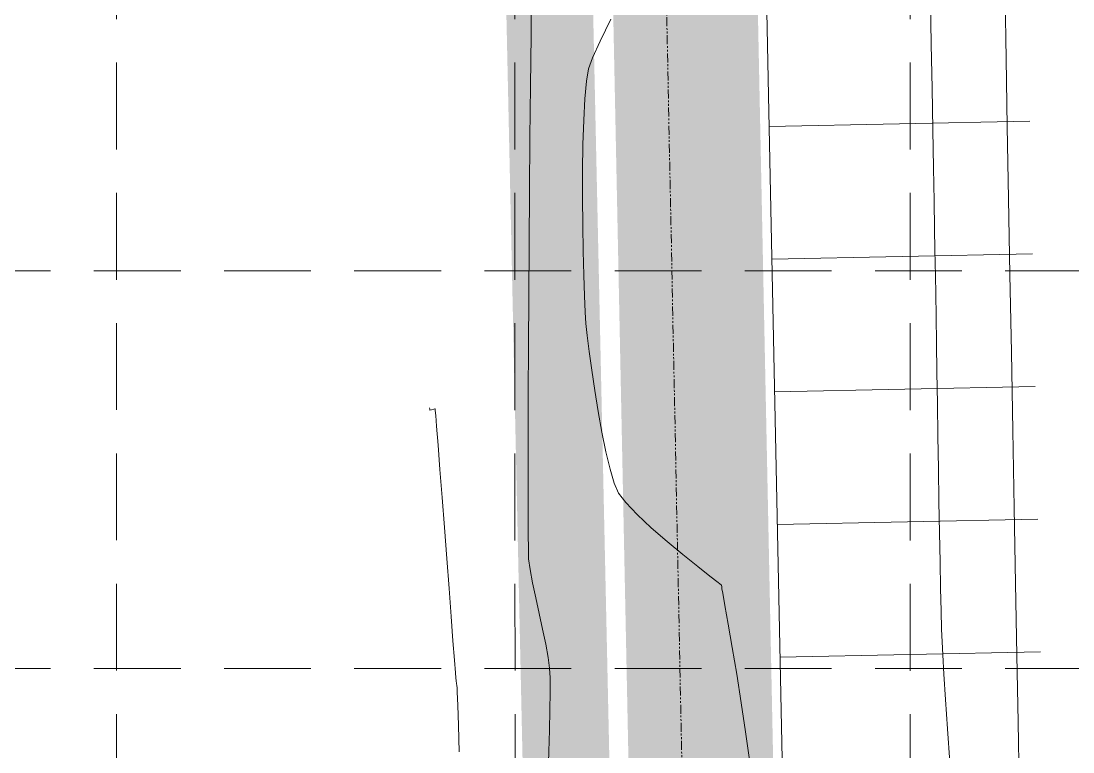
# Model space of a CAD drawing. Extents: x 2140663 to 2528301, y 336313 to 7007653.
# Drawn here: x 2527304.9 to 2527377.6, y 7006575.4 to 7006625.9 of the extents above; entities that cross this region are included whole.
import ezdxf

# ---------------------------------------------------------------- set-up
doc = ezdxf.new("R2010")
doc.units = 0
doc.header["$MEASUREMENT"] = 0
doc.linetypes.add('HIDDEN', pattern=[0.375, 0.25, -0.125])
doc.linetypes.add('PHANTOM2', pattern=[1.25, 0.625, -0.125, 0.125, -0.125, 0.125, -0.125])
for name, color, linetype in [('1 EXISTING CONTOURS', 43, 'Continuous'), ('1 SILT FENCE', 200, 'Continuous'), ('GRID', 254, 'HIDDEN'), ('LIMITS OF DISTURBANCE', 1, 'HIDDEN'), ('xdrc002ar$0$xdrc002ar$0$C-PKNG-FACE-N', 1, 'Continuous'), ('xdrc002ar$0$xdrc002ar$0$C-PKNG-STRP-N', 6, 'Continuous'), ('xdrc002pt$0$v-prop-line', 3, 'PHANTOM2')]:
    doc.layers.add(name, color=color, linetype=linetype)

msp = doc.modelspace()

# ---------------------------------------------------------------- linework, layer by layer
at = {"layer": '1 EXISTING CONTOURS', "color": 43, "lineweight": 0}
for points, elevation in [([(2527340.206585642, 7006628.142295349), (2527340.163631858, 7006624.886393337)], 599), ([(2527372.930914714, 7006627.537464091), (2527373.007015779, 7006623.282099253)], 602), ([(2527344.944068225, 7006624.510020789), (2527344.417946087, 7006623.34271824)], 600), ([(2527367.835896915, 7006624.26673481), (2527367.8895708, 7006621.245454643)], 601), ([(2527373.007015779, 7006623.282099253), (2527373.090681829, 7006618.607817628)], 602), ([(2527344.144671679, 7006622.587148183), (2527343.997032536, 7006621.731236866)], 600), ([(2527340.124135807, 7006621.423379692), (2527340.088323806, 7006617.822011487)], 599), ([(2527343.806046288, 7006619.048176683), (2527343.75559093, 7006617.362928933)], 600), ([(2527343.75559093, 7006617.362928933), (2527343.730421914, 7006615.543136821)], 600), ([(2527343.730421914, 7006615.543136821), (2527343.726985113, 7006613.659750906)], 600), ([(2527340.056422172, 7006614.151045783), (2527340.028657221, 7006610.47923965)], 599), ([(2527343.726985113, 7006613.659750906), (2527343.741726401, 7006611.783721744)], 600), ([(2527368.062355472, 7006611.52731717), (2527368.088184648, 7006610.078159591)], 601), ([(2527340.028657221, 7006610.47923965), (2527340.00525527, 7006606.875350153)], 599), ([(2527343.771091652, 7006609.985999895), (2527343.811526739, 7006608.337535915)], 600), ([(2527368.088184648, 7006610.078159591), (2527368.104311316, 7006609.176605122)], 601), ([(2527368.11918911, 7006608.29134259), (2527368.138927843, 7006607.037539429)], 601), ([(2527340.00525527, 7006606.875350153), (2527339.986442636, 7006603.408134357)], 599), ([(2527343.963709749, 7006604.997196776), (2527344.050641057, 7006604.160909339)], 600), ([(2527344.050641057, 7006604.160909339), (2527344.184227349, 7006603.066637934)], 600), ([(2527368.190719625, 7006603.65113702), (2527368.221638419, 7006601.631950664)], 601), ([(2527344.184227349, 7006603.066637934), (2527344.358477051, 7006601.783253485)], 600), ([(2527344.56739859, 7006600.379626923), (2527344.805000391, 7006598.924629171)], 600), ([(2527333.165215633, 7006599.08496337), (2527333.157192112, 7006599.168318271)], 599), ([(2527333.17993361, 7006599.003396398), (2527333.165215633, 7006599.08496337)], 599), ([(2527333.29561884, 7006599.041995852), (2527333.17993361, 7006599.003396398)], 599), ([(2527333.438139419, 7006599.088635416), (2527333.29561884, 7006599.041995852)], 599), ([(2527333.510703417, 7006599.101438865), (2527333.438139419, 7006599.088635416)], 599), ([(2527333.533330354, 7006599.082695426), (2527333.530450397, 7006599.097011033)], 599), ([(2527333.54455972, 7006598.978822089), (2527333.533330354, 7006599.082695426)], 599), ([(2527333.635071592, 7006597.909578771), (2527333.574188804, 7006598.64695758)], 599), ([(2527344.805000391, 7006598.924629171), (2527345.065290882, 7006597.487131159)], 600), ([(2527333.740199975, 7006596.586225277), (2527333.635071592, 7006597.909578771)], 599), ([(2527339.963490587, 7006597.158752139), (2527339.959803806, 7006594.514099848)], 599), ([(2527333.870666978, 7006594.910344779), (2527333.740199975, 7006596.586225277)], 599), ([(2527345.342278489, 7006596.136003811), (2527345.629971639, 7006594.940118054)], 600), ([(2527368.327680902, 7006594.950928354), (2527368.365566673, 7006592.705121326)], 601), ([(2527346.213508272, 7006593.289555023), (2527346.710018425, 7006592.625350627)], 600), ([(2527339.961611608, 7006592.281149526), (2527339.969140311, 7006590.528658237)], 599), ([(2527373.564252896, 7006592.25575687), (2527373.658368481, 7006587.049834013)], 602), ([(2527339.969140311, 7006590.528658237), (2527339.982616233, 7006589.325383049)], 599), ([(2527349.56835936, 7006589.949072998), (2527350.667938546, 7006589.035581359)], 600), ([(2527339.982616233, 7006589.325383049), (2527340.002265688, 7006588.740081028)], 599), ([(2527334.497822638, 7006586.690021354), (2527334.340050431, 7006588.771775567)], 599), ([(2527368.441742872, 7006588.525546568), (2527368.478899046, 7006586.705191731)], 601), ([(2527353.324479396, 7006586.926531722), (2527353.347321264, 7006586.803869531)], 600), ([(2527353.347321264, 7006586.803869531), (2527353.360245613, 7006586.676000027)], 600), ([(2527340.729771272, 7006584.969675859), (2527340.969588881, 7006583.882187816)], 599), ([(2527368.51467777, 7006585.140067185), (2527368.548511913, 7006583.886879377)], 601), ([(2527368.548511913, 7006583.886879377), (2527368.579834352, 7006583.002334754)], 601), ([(2527341.185486415, 7006582.852665584), (2527341.353915593, 7006581.939069419)], 599), ([(2527354.076687611, 7006582.628483031), (2527354.385233548, 7006580.783182747)], 600), ([(2527334.963294845, 7006580.53357106), (2527334.938002006, 7006580.863140251)], 599), ([(2527335.017165498, 7006580.135561597), (2527334.990812753, 7006580.323013332)], 599), ([(2527354.385233548, 7006580.783182747), (2527354.701071803, 7006578.805252549)], 600), ([(2527335.038261387, 7006579.989086078), (2527335.017165498, 7006580.135561597)], 599), ([(2527335.068466504, 7006579.521611471), (2527335.057155441, 7006579.84242512)], 599), ([(2527335.099050674, 7006578.627289905), (2527335.068466504, 7006579.521611471)], 599), ([(2527341.484216991, 7006579.524330519), (2527341.468026286, 7006578.298731514)], 599), ([(2527368.823121227, 7006579.036936834), (2527368.960866653, 7006576.992902953)], 601), ([(2527341.468026286, 7006578.298731514), (2527341.436802362, 7006576.910455213)], 599), ([(2527354.701071803, 7006578.805252549), (2527355.001961449, 7006576.795061688)], 600), ([(2527373.832690404, 7006577.457471681), (2527373.909569088, 7006573.259780725)], 602), ([(2527341.436802362, 7006576.910455213), (2527341.39558787, 7006575.431535885)], 599), ([(2527355.001961449, 7006576.795061688), (2527355.265661557, 7006574.852979413)], 600), ([(2527341.39558787, 7006575.431535885), (2527341.34942546, 7006573.934007794)], 599)]:
    msp.add_lwpolyline(points, dxfattribs=dict(at, elevation=elevation))
at = {"layer": '1 EXISTING CONTOURS', "color": 43, "lineweight": 0, "extrusion": (0.999842280437803, 0.01775990565667279, 0), "elevation": 2651406.206497291}
msp.add_lwpolyline([(6960636.473713241, 601.0000000000007), (6960633.370697744, 601.0000000000007)], dxfattribs=at)
at = {"layer": '1 EXISTING CONTOURS', "color": 43, "lineweight": 0, "extrusion": (0.8983187671994698, -0.4393442755940094, 0), "elevation": -807958.9752711342}
msp.add_lwpolyline([(7404558.507145942, 600), (7404556.825699301, 600)], dxfattribs=at)
at = {"layer": '1 EXISTING CONTOURS', "color": 43, "lineweight": 0, "extrusion": (0.9999349680785296, -0.01140436818900323, 0), "elevation": 2447269.675878148}
msp.add_lwpolyline([(7034991.949878866, 599.0000000000007), (7034988.486640001, 599.0000000000007)], dxfattribs=at)
at = {"layer": '1 EXISTING CONTOURS', "color": 43, "lineweight": 0, "extrusion": (0.940382949315404, -0.3401174924005856, 0), "elevation": -6403.563836772926}
msp.add_lwpolyline([(7448503.169631976, 600), (7448502.366161371, 600)], dxfattribs=at)
at = {"layer": '1 EXISTING CONTOURS', "color": 43, "lineweight": 0, "extrusion": (0.9957199040152459, -0.0924222524496642, 0), "elevation": 1868958.959675068}
msp.add_lwpolyline([(7210215.542619192, 600), (7210214.334139431, 600)], dxfattribs=at)
at = {"layer": '1 EXISTING CONTOURS', "color": 43, "lineweight": 0, "extrusion": (0.9998421668225408, 0.01776630078566194, 0), "elevation": 2651450.727604138}
msp.add_lwpolyline([(6960613.390038082, 601), (6960610.5272782, 601)], dxfattribs=at)
at = {"layer": '1 EXISTING CONTOURS', "color": 43, "lineweight": 0, "extrusion": (0.9985672903225251, -0.05351043541151702, 0), "elevation": 2148795.620086498}
msp.add_lwpolyline([(7131821.346632048, 600.0000000000007), (7131819.86475612, 600.0000000000007)], dxfattribs=at)
at = {"layer": '1 EXISTING CONTOURS', "color": 43, "lineweight": 0, "extrusion": (0.9998420664887098, 0.01777194642088233, 0), "elevation": 2651490.030835151}
msp.add_lwpolyline([(6960595.555679875, 601.0000000000007), (6960592.929655412, 601.0000000000007)], dxfattribs=at)
at = {"layer": '1 EXISTING CONTOURS', "color": 43, "lineweight": 0, "extrusion": (0.9998395174552871, 0.01791477978594378, 0), "elevation": 2652489.520819947}
msp.add_lwpolyline([(6960216.83547713, 602.0000000000007), (6960211.835850631, 602.0000000000007)], dxfattribs=at)
at = {"layer": '1 EXISTING CONTOURS', "color": 43, "lineweight": 0, "extrusion": (0.9999622418567642, -0.00868992869903047, 0), "elevation": 2466357.651360109}
msp.add_lwpolyline([(7028315.6702979, 599), (7028311.999193583, 599)], dxfattribs=at)
at = {"layer": '1 EXISTING CONTOURS', "color": 43, "lineweight": 0, "extrusion": (0.9998419136533078, 0.01778054279518445, 0), "elevation": 2651549.87605549}
msp.add_lwpolyline([(6960570.132595256, 601), (6960567.821044625, 601)], dxfattribs=at)
at = {"layer": '1 EXISTING CONTOURS', "color": 43, "lineweight": 0, "extrusion": (0.9998416638624449, 0.01779458357978298, 0), "elevation": 2651647.623092216}
msp.add_lwpolyline([(6960530.584626521, 601.0000000000007), (6960528.665288126, 601.0000000000007)], dxfattribs=at)
at = {"layer": '1 EXISTING CONTOURS', "color": 43, "lineweight": 0, "extrusion": (0.9998391293320283, 0.01793642819993985, 0), "elevation": 2652640.22195975}
msp.add_lwpolyline([(6960154.402799994, 602.0000000000007), (6960149.172966256, 602.0000000000007)], dxfattribs=at)
at = {"layer": '1 EXISTING CONTOURS', "color": 43, "lineweight": 0, "extrusion": (0.9998666154457253, 0.01633252329280517, 0), "elevation": 2641442.283269191}
msp.add_lwpolyline([(6964399.309401324, 600), (6964397.511439656, 600)], dxfattribs=at)
at = {"layer": '1 EXISTING CONTOURS', "color": 43, "lineweight": 0, "extrusion": (0.9998588077376264, 0.01680370761149342, 0), "elevation": 2644748.271442499}
msp.add_lwpolyline([(6963150.742952448, 601.0000000000007), (6963149.857564908, 601.0000000000007)], dxfattribs=at)
at = {"layer": '1 EXISTING CONTOURS', "color": 43, "lineweight": 0, "extrusion": (0.9994369034623821, 0.03355407572151629, 0), "elevation": 2761020.939685787}
msp.add_lwpolyline([(6917860.255014331, 600.0000000000007), (6917858.82595408, 600.0000000000007)], dxfattribs=at)
at = {"layer": '1 EXISTING CONTOURS', "color": 43, "lineweight": 0, "extrusion": (0.9998386695973677, 0.01796203712739647, 0), "elevation": 2652818.491764376}
msp.add_lwpolyline([(6960081.2284667, 602.0000000000007), (6960075.862814644, 602.0000000000007)], dxfattribs=at)
at = {"layer": '1 EXISTING CONTOURS', "color": 43, "lineweight": 0, "extrusion": (0.9989595075139552, 0.04560594640478757, 0), "elevation": 2844257.116366153}
msp.add_lwpolyline([(6884054.678836785, 600.0000000000003), (6884053.540555851, 600.0000000000003)], dxfattribs=at)
at = {"layer": '1 EXISTING CONTOURS', "color": 43, "lineweight": 0, "extrusion": (0.9998822094279299, 0.01534820085616543, 0), "elevation": 2634609.250921304}
msp.add_lwpolyline([(6966991.171454468, 601), (6966989.605632692, 601)], dxfattribs=at)
at = {"layer": '1 EXISTING CONTOURS', "color": 43, "lineweight": 0, "extrusion": (0.9977289199873979, 0.06735727296128298, 0), "elevation": 2993549.96867687}
msp.add_lwpolyline([(6820458.216151883, 600.0000000000007), (6820457.439400797, 600.0000000000007)], dxfattribs=at)
at = {"layer": '1 EXISTING CONTOURS', "color": 43, "lineweight": 0, "extrusion": (0.9998838012531953, 0.01524414613747908, 0), "elevation": 2633884.203688477}
msp.add_lwpolyline([(6967263.743507522, 601.0000000000007), (6967261.922530855, 601.0000000000007)], dxfattribs=at)
at = {"layer": '1 EXISTING CONTOURS', "color": 43, "lineweight": 0, "extrusion": (0.9999907928918582, -0.004291169014693737, 0), "elevation": 2497250.197506837}
msp.add_lwpolyline([(7017384.14061849, 599), (7017380.878803433, 599)], dxfattribs=at)
at = {"layer": '1 EXISTING CONTOURS', "color": 43, "lineweight": 0, "extrusion": (0.9998381191979602, 0.01799264846224479, 0), "elevation": 2653031.58217062}
msp.add_lwpolyline([(6959994.640111968, 602.0000000000003), (6959989.23303051, 602.0000000000003)], dxfattribs=at)
at = {"layer": '1 EXISTING CONTOURS', "color": 43, "lineweight": 0, "extrusion": (0.9891034421071594, 0.1472222157548553, 0), "elevation": 3531332.44380226}
msp.add_lwpolyline([(6558172.704859659, 600), (6558171.285769903, 600)], dxfattribs=at)
at = {"layer": '1 EXISTING CONTOURS', "color": 43, "lineweight": 0, "extrusion": (0.9998797728394402, 0.01550612351780931, 0), "elevation": 2635709.593678553}
msp.add_lwpolyline([(6966569.56431157, 601), (6966567.403150545, 601)], dxfattribs=at)
at = {"layer": '1 EXISTING CONTOURS', "color": 43, "lineweight": 0, "extrusion": (0.9999955078013003, -0.002997395072369375, 0), "elevation": 2506327.07037957}
msp.add_lwpolyline([(7014144.107688876, 599.0000000000003), (7014141.120078261, 599.0000000000003)], dxfattribs=at)
at = {"layer": '1 EXISTING CONTOURS', "color": 43, "lineweight": 0, "extrusion": (0.9998748432975405, 0.01582080088740629, 0), "elevation": 2637901.953202213}
msp.add_lwpolyline([(6965737.558230343, 601.0000000000007), (6965735.312039632, 601.0000000000007)], dxfattribs=at)
at = {"layer": '1 EXISTING CONTOURS', "color": 43, "lineweight": 0, "extrusion": (-0.2187954044440429, -0.9757707573985642, 0), "elevation": -7389803.469638437}
msp.add_lwpolyline([(933086.4699985762, 599), (933086.4497612608, 599)], dxfattribs=at)
at = {"layer": '1 EXISTING CONTOURS', "color": 43, "lineweight": 0, "extrusion": (0.9960381507280899, 0.0889269492008309, 0), "elevation": 3140396.101456638}
msp.add_lwpolyline([(6754091.494844125, 599.0000000000007), (6754091.828028659, 599.0000000000007)], dxfattribs=at)
at = {"layer": '1 EXISTING CONTOURS', "color": 43, "lineweight": 0, "extrusion": (0.9796264884701779, 0.2008281431662121, 0), "elevation": 3882976.134716937}
msp.add_lwpolyline([(6356286.475839614, 600), (6356285.096612568, 600)], dxfattribs=at)
at = {"layer": '1 EXISTING CONTOURS', "color": 43, "lineweight": 0, "extrusion": (0.9998677177630445, 0.01626490010177603, 0), "elevation": 2640995.568675363}
msp.add_lwpolyline([(6964562.984017088, 601), (6964560.709504682, 601)], dxfattribs=at)
at = {"layer": '1 EXISTING CONTOURS', "color": 43, "lineweight": 0, "extrusion": (0.9998374505625868, 0.01802976573633384, 0), "elevation": 2653289.958083202}
msp.add_lwpolyline([(6959890.738957776, 602.0000000000007), (6959885.38483583, 602.0000000000007)], dxfattribs=at)
at = {"layer": '1 EXISTING CONTOURS', "color": 43, "lineweight": 0, "extrusion": (0.9970507579143579, 0.07674494212913732, 0), "elevation": 3057600.872167858}
msp.add_lwpolyline([(6791968.740425818, 599.0000000000007), (6791970.6741128, 599.0000000000007)], dxfattribs=at)
at = {"layer": '1 EXISTING CONTOURS', "color": 43, "lineweight": 0, "extrusion": (0.9575886079397968, 0.2881389559638234, 0), "elevation": 4439030.334494294}
msp.add_lwpolyline([(5981208.763925911, 600), (5981207.749113047, 600)], dxfattribs=at)
at = {"layer": '1 EXISTING CONTOURS', "color": 43, "lineweight": 0, "extrusion": (0.9999996722719872, 0.000809602321302755, 0), "elevation": 2533011.686706746}
msp.add_lwpolyline([(7004546.077544373, 599.0000000000003), (7004543.844593321, 599.0000000000003)], dxfattribs=at)
at = {"layer": '1 EXISTING CONTOURS', "color": 43, "lineweight": 0, "extrusion": (0.9190373423737755, 0.3941704749503032, 0), "elevation": 5084517.752048579}
msp.add_lwpolyline([(5443116.357171998, 600.0000000000003), (5443115.618584174, 600.0000000000003)], dxfattribs=at)
at = {"layer": '1 EXISTING CONTOURS', "color": 43, "lineweight": 0, "extrusion": (0.9970926641560797, 0.07619855042014431, 0), "elevation": 3053878.438924321}
msp.add_lwpolyline([(6793641.189030728, 599), (6793643.274758856, 599)], dxfattribs=at)
at = {"layer": '1 EXISTING CONTOURS', "color": 43, "lineweight": 0, "extrusion": (0.999843675147786, 0.01768121225958654, 0), "elevation": 2650858.327916157}
msp.add_lwpolyline([(6960810.464022425, 601), (6960808.302988526, 601)], dxfattribs=at)
at = {"layer": '1 EXISTING CONTOURS', "color": 43, "lineweight": 0, "extrusion": (0.72144403081613, 0.6924727506550529, 0), "elevation": 6675213.665741535}
msp.add_lwpolyline([(3304745.69777407, 600), (3304744.561932279, 600)], dxfattribs=at)
at = {"layer": '1 EXISTING CONTOURS', "color": 43, "lineweight": 0, "extrusion": (-0.6801630367993157, -0.7330608728966053, 0), "elevation": -6855266.653572423}
msp.add_lwpolyline([(-2912925.198377308, 600), (-2912923.856432217, 600)], dxfattribs=at)
at = {"layer": '1 EXISTING CONTOURS', "color": 43, "lineweight": 0, "extrusion": (0.9971207969790459, 0.07582952084691422, 0), "elevation": 3051363.900718709}
msp.add_lwpolyline([(6794768.828191313, 599.0000000000007), (6794770.965265311, 599.0000000000007)], dxfattribs=at)
at = {"layer": '1 EXISTING CONTOURS', "color": 43, "lineweight": 0, "extrusion": (0.655363491099691, 0.7553136398434924, 0), "elevation": 6948505.593674443}
msp.add_lwpolyline([(2682923.088653289, 600.0000000000003), (2682921.648094097, 600.0000000000003)], dxfattribs=at)
at = {"layer": '1 EXISTING CONTOURS', "color": 43, "lineweight": 0, "extrusion": (0.9998232190300892, 0.01880241176845378, 0), "elevation": 2658662.413647869}
msp.add_lwpolyline([(6957831.291134656, 601.0000000000007), (6957829.271899012, 601.0000000000007)], dxfattribs=at)
at = {"layer": '1 EXISTING CONTOURS', "color": 43, "lineweight": 0, "extrusion": (0.627651903915979, 0.7784941152704027, 0), "elevation": 7040884.790913167}
msp.add_lwpolyline([(2430171.325924584, 600.0000000000003), (2430170.017959679, 600.0000000000003)], dxfattribs=at)
at = {"layer": '1 EXISTING CONTOURS', "color": 43, "lineweight": 0, "extrusion": (0.9909837060690211, 0.1339824402886741, 0), "elevation": 3443312.619436943}
msp.add_lwpolyline([(6604796.095604229, 599.0000000000007), (6604795.349125022, 599.0000000000007)], dxfattribs=at)
at = {"layer": '1 EXISTING CONTOURS', "color": 43, "lineweight": 0, "extrusion": (0.9830697031919345, 0.1832319804677174, 0), "elevation": 3768382.479836487}
msp.add_lwpolyline([(6424874.85361845, 599.0000000000007), (6424873.924260196, 599.0000000000007)], dxfattribs=at)
at = {"layer": '1 EXISTING CONTOURS', "color": 43, "lineweight": 0, "extrusion": (0.6196944406044654, 0.7848431692280433, 0), "elevation": 7065258.68922877}
msp.add_lwpolyline([(2358369.057077339, 600.0000000000003), (2358367.981619942, 600.0000000000003)], dxfattribs=at)
at = {"layer": '1 EXISTING CONTOURS', "color": 43, "lineweight": 0, "extrusion": (0.978498427951633, 0.2062542763100512, 0), "elevation": 3918137.032579949}
msp.add_lwpolyline([(6334659.710742382, 599), (6334658.658580349, 599)], dxfattribs=at)
at = {"layer": '1 EXISTING CONTOURS', "color": 43, "lineweight": 0, "extrusion": (-0.6149641293353848, -0.788555083447423, 0), "elevation": -7079311.377023418}
msp.add_lwpolyline([(-2315843.325788577, 600), (-2315842.594011649, 600)], dxfattribs=at)
at = {"layer": '1 EXISTING CONTOURS', "color": 43, "lineweight": 0, "extrusion": (-0.6200197941602705, -0.784586167893276, 0), "elevation": -7064280.274712641}
msp.add_lwpolyline([(-2361296.401004689, 600), (-2361296.124188621, 600)], dxfattribs=at)
at = {"layer": '1 EXISTING CONTOURS', "color": 43, "lineweight": 0, "extrusion": (0.999835573495203, 0.0181335593174281, 0), "elevation": 2654012.453032409}
msp.add_lwpolyline([(6959604.701063525, 602.0000000000007), (6959599.736027325, 602.0000000000007)], dxfattribs=at)
at = {"layer": '1 EXISTING CONTOURS', "color": 43, "lineweight": 0, "extrusion": (0.997153945614372, 0.07539236530107195, 0), "elevation": 3048384.70963888}
msp.add_lwpolyline([(6796101.899867284, 599.0000000000007), (6796103.837546091, 599.0000000000007)], dxfattribs=at)
at = {"layer": '1 EXISTING CONTOURS', "color": 43, "lineweight": 0, "extrusion": (0.9836432398259037, 0.1801276679047392, 0), "elevation": 3748094.165377185}
msp.add_lwpolyline([(6436735.351349429, 600.0000000000003), (6436735.035088294, 600.0000000000003)], dxfattribs=at)
at = {"layer": '1 EXISTING CONTOURS', "color": 43, "lineweight": 0, "extrusion": (0.9839616585903945, 0.1783800841575091, 0), "elevation": 3736654.32567484}
msp.add_lwpolyline([(6443382.825417335, 600.0000000000007), (6443381.966445814, 600.0000000000007)], dxfattribs=at)
at = {"layer": '1 EXISTING CONTOURS', "color": 43, "lineweight": 0, "extrusion": (0.999738812912957, 0.02285401398861266, 0), "elevation": 2686836.993461038}
msp.add_lwpolyline([(6946996.16064895, 601), (6946994.595115508, 601)], dxfattribs=at)
at = {"layer": '1 EXISTING CONTOURS', "color": 43, "lineweight": 0, "extrusion": (0.9764668664516207, 0.2156674725640215, 0), "elevation": 3978956.954570362}
msp.add_lwpolyline([(6296633.996071039, 599.0000000000007), (6296632.882368531, 599.0000000000007)], dxfattribs=at)
at = {"layer": '1 EXISTING CONTOURS', "color": 43, "lineweight": 0, "extrusion": (0.9845793917543345, 0.1749383358005463, 0), "elevation": 3714100.651591896}
msp.add_lwpolyline([(6456408.681685839, 600), (6456407.382722326, 600)], dxfattribs=at)
at = {"layer": '1 EXISTING CONTOURS', "color": 43, "lineweight": 0, "extrusion": (0.9971623190460871, 0.07528153475208782, 0), "elevation": 3047629.328467725}
msp.add_lwpolyline([(6796438.98797488, 599.0000000000007), (6796440.67491236, 599.0000000000007)], dxfattribs=at)
at = {"layer": '1 EXISTING CONTOURS', "color": 43, "lineweight": 0, "extrusion": (0.9853545547340963, 0.1705180385319128, 0), "elevation": 3685088.577510624}
msp.add_lwpolyline([(6473010.282529097, 600), (6473008.646264146, 600)], dxfattribs=at)
at = {"layer": '1 EXISTING CONTOURS', "color": 43, "lineweight": 0, "extrusion": (0.9787112272021081, 0.205242134437702, 0), "elevation": 3911583.21300153}
msp.add_lwpolyline([(6338705.454780276, 599.0000000000007), (6338704.402864036, 599.0000000000007)], dxfattribs=at)
at = {"layer": '1 EXISTING CONTOURS', "color": 43, "lineweight": 0, "extrusion": (0.9971645311870905, 0.07525222749148604, 0), "elevation": 3047429.575532474}
msp.add_lwpolyline([(6796527.221283097, 599.0000000000007), (6796528.556783354, 599.0000000000007)], dxfattribs=at)
at = {"layer": '1 EXISTING CONTOURS', "color": 43, "lineweight": 0, "extrusion": (0.9985804717029684, 0.05326388582780306, 0), "elevation": 2896978.745697632}
msp.add_lwpolyline([(6862019.488016367, 601), (6862018.596761708, 601)], dxfattribs=at)
at = {"layer": '1 EXISTING CONTOURS', "color": 43, "lineweight": 0, "extrusion": (0.9914400228942206, 0.1305629388590321, 0), "elevation": 3420507.299109106}
msp.add_lwpolyline([(6616628.643414033, 599), (6616627.897317623, 599)], dxfattribs=at)
at = {"layer": '1 EXISTING CONTOURS', "color": 43, "lineweight": 0, "extrusion": (0.998108667849669, 0.06147428050298132, 0), "elevation": 2953313.127906961}
msp.add_lwpolyline([(6837962.170402798, 601.0000000000007), (6837960.822489968, 601.0000000000007)], dxfattribs=at)
at = {"layer": '1 EXISTING CONTOURS', "color": 43, "lineweight": 0, "extrusion": (0.9998342011458355, 0.01820906969257251, 0), "elevation": 2654538.054234409}
msp.add_lwpolyline([(6959399.277608957, 602.0000000000007), (6959394.648698974, 602.0000000000007)], dxfattribs=at)
at = {"layer": '1 EXISTING CONTOURS', "color": 43, "lineweight": 0, "extrusion": (0.9971539943301679, 0.07539172097380116, 0), "elevation": 3048380.317853132}
msp.add_lwpolyline([(6796099.963824429, 599.0000000000007), (6796100.847191554, 599.0000000000007)], dxfattribs=at)
at = {"layer": '1 EXISTING CONTOURS', "color": 43, "lineweight": 0, "extrusion": (0.9991025720963648, 0.04235623248623879, 0), "elevation": 2821845.726801482}
msp.add_lwpolyline([(6893244.635797624, 599), (6893243.95104149, 599)], dxfattribs=at)
at = {"layer": '1 EXISTING CONTOURS', "color": 43, "lineweight": 0, "extrusion": (0.9915678517547096, 0.1295885618662013, 0), "elevation": 3413996.795164033}
msp.add_lwpolyline([(6619986.092223596, 599), (6619986.304571874, 599)], dxfattribs=at)
at = {"layer": '1 EXISTING CONTOURS', "color": 43, "lineweight": 0, "extrusion": (0.9999923133717878, 0.003920866911816306, 0), "elevation": 2554793.923304595}
msp.add_lwpolyline([(6996617.288653408, 599.0000000000007), (6996616.297758352, 599.0000000000007)], dxfattribs=at)
at = {"layer": '1 EXISTING CONTOURS', "color": 43, "lineweight": 0, "extrusion": (0.9978754512039851, 0.06515047109916444, 0), "elevation": 2978481.229780945}
msp.add_lwpolyline([(6827035.682140371, 601), (6827033.948412037, 601)], dxfattribs=at)
at = {"layer": '1 EXISTING CONTOURS', "color": 43, "lineweight": 0, "extrusion": (0.9918035453324395, 0.1277721701545519, 0), "elevation": 3401865.781757527}
msp.add_lwpolyline([(6626227.643411611, 599.0000000000007), (6626227.791284603, 599.0000000000007)], dxfattribs=at)
at = {"layer": '1 EXISTING CONTOURS', "color": 43, "lineweight": 0, "extrusion": (0.9994234297182882, 0.03395302829106427, 0), "elevation": 2763772.475096575}
msp.add_lwpolyline([(6916726.764959996, 599), (6916728.162157865, 599)], dxfattribs=at)
at = {"layer": '1 EXISTING CONTOURS', "color": 43, "lineweight": 0, "extrusion": (0.9994270066494231, 0.03384757568533339, 0), "elevation": 2763042.653374098}
msp.add_lwpolyline([(6917016.513007708, 599.0000000000007), (6917018.341080997, 599.0000000000007)], dxfattribs=at)
at = {"layer": '1 EXISTING CONTOURS', "color": 43, "lineweight": 0, "extrusion": (0.9976455220246924, 0.06858142885708227, 0), "elevation": 3001939.38788326}
msp.add_lwpolyline([(6816749.587105591, 601), (6816747.294377123, 601)], dxfattribs=at)
at = {"layer": '1 SILT FENCE', "color": 200, "linetype": 'Continuous', "lineweight": 0, "const_width": 10}
msp.add_lwpolyline([(2527399.081934685, 7006315.288383235), (2527391.900589671, 7006326.489594969), (2527366.741728181, 7006393.255902261), (2527354.340679787, 7006455.342112081), (2527350.22266781, 7006657.083685357)], dxfattribs=at)
at = {"layer": 'GRID', "color": 253, "linetype": 'HIDDEN', "lineweight": 0, "ltscale": 24}
for p, q in [((2527311.604736099, 7006032.024834732), (2527311.351720035, 7007623.446631561)), ((2527339.208465025, 7006032.020494846), (2527338.773547749, 7007623.404141763)), ((2527366.415647264, 7006032.016217309), (2527366.29970966, 7007623.616497753)), ((2527228.947377252, 7006608.636523809), (2528272.331315909, 7006608.636523809)), ((2527228.947377252, 7006581.179051737), (2528272.331315909, 7006581.179051737))]:
    msp.add_line(p, q, dxfattribs=at)
at = {"layer": 'LIMITS OF DISTURBANCE', "ltscale": 70, "const_width": 6}
msp.add_lwpolyline([(2527323.279507909, 7007478.034385583), (2527323.279507909, 7007463.102355542), (2527345.362386929, 7006446.874516389, 0.3527120601780434), (2527681.725039883, 7006131.321992346), (2528205.897920626, 7006144.525554366), (2528183.386823632, 7007495.015237641)], format="xyb", close=True, dxfattribs=at)
at = {"layer": 'xdrc002ar$0$xdrc002ar$0$C-PKNG-FACE-N', "color": 7, "lineweight": 0}
msp.add_line((2527359.285142724, 7006487.894584055), (2527356.587954893, 7006620.742230502), dxfattribs=at)
at = {"layer": 'xdrc002ar$0$xdrc002ar$0$C-PKNG-FACE-N', "color": 7, "lineweight": 0, "flags": 128}
msp.add_lwpolyline([(2527355.646435559, 7006667.11594845), (2527348.726263567, 7006666.399100666), (2527348.925524108, 7006656.584695612), (2527355.858297264, 7006656.680884012), (2527356.587954893, 7006620.742230502)], dxfattribs=at)
at = {"layer": 'xdrc002ar$0$xdrc002ar$0$C-PKNG-STRP-N', "color": 7, "linetype": 'Continuous', "lineweight": 0}
for p, q in [((2527374.644725386, 7006618.974054586), (2527356.631279187, 7006618.608330021)), ((2527374.83077777, 7006609.810205827), (2527356.817331571, 7006609.444481263)), ((2527375.016830154, 7006600.646357073), (2527357.003383955, 7006600.280632507)), ((2527375.202882538, 7006591.482508317), (2527357.189436339, 7006591.116783752)), ((2527375.388934924, 7006582.318659562), (2527357.375488725, 7006581.952934996))]:
    msp.add_line(p, q, dxfattribs=at)
at = {"layer": 'xdrc002pt$0$v-prop-line', "color": 7, "lineweight": 0}
msp.add_line((2527352.351449143, 7006488.063281032), (2527332.689739998, 7007456.483707082), dxfattribs=at)

doc.saveas('drawing.dxf')
